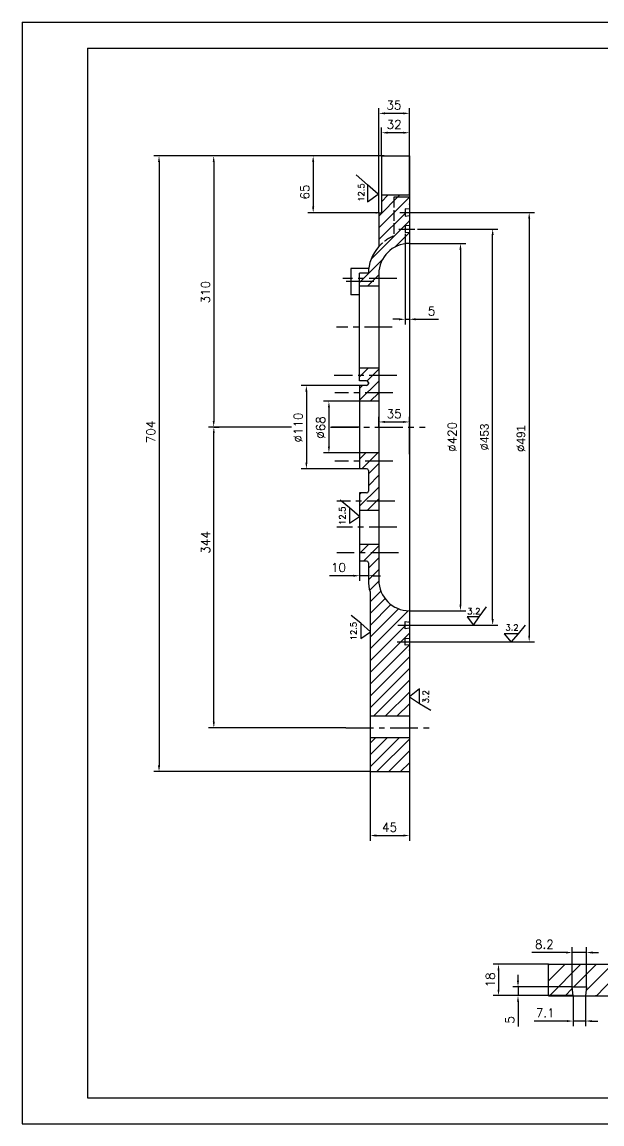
# Model space of a CAD drawing. Extents: x -1148 to 634, y -1374 to -114.
# Drawn here: x -1148 to -484, y -1374 to -114 of the extents above; entities that cross this region are included whole.
import ezdxf

# ---------------------------------------------------------------- set-up
doc = ezdxf.new("R2010")
doc.units = 0
doc.linetypes.add('ACAD_ISO02W100', pattern=[15, 12, -3])
doc.linetypes.add('CENTER', pattern=[50.8, 31.75, -6.35, 6.35, -6.35])
doc.layers.get('0').update_dxf_attribs({"linetype": 'CONTINUOUS'})
doc.layers.get('DEFPOINTS').update_dxf_attribs({"linetype": 'CONTINUOUS'})
doc.styles.add('DXF', font='txt.shx', dxfattribs={"height": 10})
doc.styles.get("Standard").update_dxf_attribs({"font": 'txt.shx', "height": 3.8})
doc.dimstyles.get("Standard").update_dxf_attribs({"dimscale": 5, "dimtxt": 4.5, "dimasz": 5.5, "dimexe": 4.25, "dimexo": 0.625, "dimgap": 2.2, "dimtad": 1, "dimdec": 4, "dimlfac": -1, "dimdsep": 46, "dimlunit": 6, "dimtxsty": 'Standard', "dimcen": 2.5, "dimclrd": 2, "dimclre": 2, "dimclrt": 2, "dimadec": 0, "dimazin": 0, "dimtfac": 1, "dimtdec": 4, "dimtmove": 0, "dimatfit": 3, "dimfxl": 1, "dimtolj": 1, "dimtzin": 0, "dimarcsym": 0})

# ---------------------------------------------------------------- blocks, each defined once
blk = doc.blocks.new('*D1')
at = {"color": 2, "linetype": 'ByBlock', "transparency": 16777216}
for p, q in [((-736.6, -266.7), (-823.7, -266.7)), ((-817.7, -273.7), (-817.7, -324.7)), ((-742.6, -331.7), (-823.7, -331.7))]:
    blk.add_line(p, q, dxfattribs=at)
for points in [[(-818.9, -273.7), (-816.5, -273.7), (-817.7, -266.7)], [(-818.9, -324.7), (-816.5, -324.7), (-817.7, -331.7)]]:
    blk.add_solid(points, dxfattribs=at)
at = {"layer": 'DEFPOINTS', "color": 0, "linetype": 'ByBlock', "transparency": 16777216}
for p in [(-736.6, -266.7), (-817.7, -331.7), (-742.6, -331.7)]:
    blk.add_point(p, dxfattribs=at)
at = {"color": 2, "linetype": 'ByBlock', "transparency": 16777216, "insert": (-827.1, -308), "char_height": 10, "attachment_point": 5, "rotation": 90, "style": 'DXF'}
blk.add_mtext('\\A1;65', dxfattribs=at)
blk = doc.blocks.new('*D2')
at = {"color": 2, "linetype": 'ByBlock', "transparency": 16777216}
for p, q in [((-709.6, -355.7), (-709.6, -459.5)), ((-704.6, -362.7), (-704.6, -459.5)), ((-716.6, -453.5), (-723.6, -453.5)), ((-709.6, -453.5), (-704.6, -453.5)), ((-697.6, -453.5), (-671.5, -453.5))]:
    blk.add_line(p, q, dxfattribs=at)
for points in [[(-716.6, -452.3), (-716.6, -454.7), (-709.6, -453.5)], [(-697.6, -452.3), (-697.6, -454.7), (-704.6, -453.5)]]:
    blk.add_solid(points, dxfattribs=at)
at = {"layer": 'DEFPOINTS', "color": 0, "linetype": 'ByBlock', "transparency": 16777216}
for p in [(-709.6, -355.7), (-704.6, -362.7), (-704.6, -453.5)]:
    blk.add_point(p, dxfattribs=at)
at = {"color": 2, "linetype": 'ByBlock', "transparency": 16777216, "insert": (-679.3, -444.1), "char_height": 10, "attachment_point": 5, "style": 'DXF'}
blk.add_mtext('\\A1;5', dxfattribs=at)
blk = doc.blocks.new('*D3')
at = {"color": 2, "linetype": 'ByBlock', "transparency": 16777216}
for p, q in [((-739.6, -266.7), (-997, -266.7)), ((-991, -273.7), (-991, -963.7)), ((-749.6, -970.7), (-997, -970.7))]:
    blk.add_line(p, q, dxfattribs=at)
for points in [[(-992.2, -273.7), (-989.8, -273.7), (-991, -266.7)], [(-992.2, -963.7), (-989.8, -963.7), (-991, -970.7)]]:
    blk.add_solid(points, dxfattribs=at)
at = {"layer": 'DEFPOINTS', "color": 0, "linetype": 'ByBlock', "transparency": 16777216}
for p in [(-739.6, -266.7), (-991, -970.7), (-749.6, -970.7)]:
    blk.add_point(p, dxfattribs=at)
at = {"color": 2, "linetype": 'ByBlock', "transparency": 16777216, "insert": (-1000.4, -582.3), "char_height": 10, "attachment_point": 5, "rotation": 90, "style": 'DXF'}
blk.add_mtext('\\A1;704', dxfattribs=at)
blk = doc.blocks.new('*D6')
at = {"color": 2, "linetype": 'ByBlock', "transparency": 16777216}
for p, q in [((-739.6, -576.7), (-739.6, -564.9)), ((-704.6, -607.9), (-704.6, -564.9)), ((-732.6, -570.9), (-711.6, -570.9))]:
    blk.add_line(p, q, dxfattribs=at)
for points in [[(-732.6, -569.7), (-732.6, -572), (-739.6, -570.9)], [(-711.6, -569.7), (-711.6, -572), (-704.6, -570.9)]]:
    blk.add_solid(points, dxfattribs=at)
at = {"layer": 'DEFPOINTS', "color": 0, "linetype": 'ByBlock', "transparency": 16777216}
for p in [(-739.6, -576.7), (-704.6, -570.9), (-704.6, -607.9)]:
    blk.add_point(p, dxfattribs=at)
at = {"color": 2, "linetype": 'ByBlock', "transparency": 16777216, "insert": (-722.1, -561.5), "char_height": 10, "attachment_point": 5, "style": 'DXF'}
blk.add_mtext('\\A1;35', dxfattribs=at)
blk = doc.blocks.new('*D7')
at = {"color": 2, "linetype": 'ByBlock', "transparency": 16777216}
for p, q in [((-736.6, -266.7), (-736.6, -234.2)), ((-704.6, -266.7), (-704.6, -234.2)), ((-711.6, -240.2), (-729.6, -240.2))]:
    blk.add_line(p, q, dxfattribs=at)
for points in [[(-729.6, -239), (-729.6, -241.3), (-736.6, -240.2)], [(-711.6, -239), (-711.6, -241.3), (-704.6, -240.2)]]:
    blk.add_solid(points, dxfattribs=at)
at = {"layer": 'DEFPOINTS', "color": 0, "linetype": 'ByBlock', "transparency": 16777216}
for p in [(-736.6, -240.2), (-736.6, -266.7), (-704.6, -266.7)]:
    blk.add_point(p, dxfattribs=at)
at = {"color": 2, "linetype": 'ByBlock', "transparency": 16777216, "insert": (-722.1, -230.8), "char_height": 10, "attachment_point": 5, "style": 'DXF'}
blk.add_mtext('\\A1;32', dxfattribs=at)
blk = doc.blocks.new('*D8')
at = {"color": 2, "linetype": 'ByBlock', "transparency": 16777216}
for p, q in [((-736.6, -266.7), (-934.5, -266.7)), ((-928.5, -273.7), (-928.5, -569.7)), ((-886.1, -576.7), (-934.5, -576.7))]:
    blk.add_line(p, q, dxfattribs=at)
for points in [[(-929.6, -273.7), (-927.3, -273.7), (-928.5, -266.7)], [(-929.6, -569.7), (-927.3, -569.7), (-928.5, -576.7)]]:
    blk.add_solid(points, dxfattribs=at)
at = {"layer": 'DEFPOINTS', "color": 0, "linetype": 'ByBlock', "transparency": 16777216}
for p in [(-736.6, -266.7), (-928.5, -576.7), (-886.1, -576.7)]:
    blk.add_point(p, dxfattribs=at)
at = {"color": 2, "linetype": 'ByBlock', "transparency": 16777216, "insert": (-937.9, -422.5), "char_height": 10, "attachment_point": 5, "rotation": 90, "style": 'DXF'}
blk.add_mtext('\\A1;310', dxfattribs=at)
blk = doc.blocks.new('*D9')
at = {"color": 2, "linetype": 'ByBlock', "transparency": 16777216}
for p, q in [((-749.6, -970.7), (-749.6, -1049.8)), ((-704.6, -970.7), (-704.6, -1049.8)), ((-742.6, -1043.8), (-711.6, -1043.8))]:
    blk.add_line(p, q, dxfattribs=at)
for points in [[(-742.6, -1042.6), (-742.6, -1045), (-749.6, -1043.8)], [(-711.6, -1042.6), (-711.6, -1045), (-704.6, -1043.8)]]:
    blk.add_solid(points, dxfattribs=at)
at = {"layer": 'DEFPOINTS', "color": 0, "linetype": 'ByBlock', "transparency": 16777216}
for p in [(-749.6, -970.7), (-704.6, -970.7), (-704.6, -1043.8)]:
    blk.add_point(p, dxfattribs=at)
at = {"color": 2, "linetype": 'ByBlock', "transparency": 16777216, "insert": (-727.3, -1034.4), "char_height": 10, "attachment_point": 5, "style": 'DXF'}
blk.add_mtext('\\A1;45', dxfattribs=at)
blk = doc.blocks.new('*D20')
at = {"color": 2, "linetype": 'ByBlock', "transparency": 16777216}
for p, q in [((-545.5, -1190.9), (-608.7, -1190.9)), ((-602.7, -1197.9), (-602.7, -1219.9)), ((-545.5, -1226.9), (-608.7, -1226.9))]:
    blk.add_line(p, q, dxfattribs=at)
for points in [[(-603.9, -1197.9), (-601.6, -1197.9), (-602.7, -1190.9)], [(-603.9, -1219.9), (-601.6, -1219.9), (-602.7, -1226.9)]]:
    blk.add_solid(points, dxfattribs=at)
at = {"layer": 'DEFPOINTS', "color": 0, "linetype": 'ByBlock', "transparency": 16777216}
for p in [(-545.5, -1190.9), (-602.7, -1226.9), (-545.5, -1226.9)]:
    blk.add_point(p, dxfattribs=at)
at = {"color": 2, "linetype": 'ByBlock', "transparency": 16777216, "insert": (-612.1, -1208.9), "char_height": 10, "attachment_point": 5, "rotation": 90, "style": 'DXF'}
blk.add_mtext('\\A1;18', dxfattribs=at)
blk = doc.blocks.new('*D25')
at = {"color": 2, "linetype": 'ByBlock', "transparency": 16777216}
for p, q in [((-517.5, -1226.9), (-517.5, -1261.9)), ((-503.3, -1226.9), (-503.3, -1261.9)), ((-524.5, -1255.9), (-562, -1255.9)), ((-503.3, -1255.9), (-517.5, -1255.9)), ((-496.3, -1255.9), (-489.3, -1255.9))]:
    blk.add_line(p, q, dxfattribs=at)
for points in [[(-524.5, -1254.8), (-524.5, -1257.1), (-517.5, -1255.9)], [(-496.3, -1254.8), (-496.3, -1257.1), (-503.3, -1255.9)]]:
    blk.add_solid(points, dxfattribs=at)
at = {"layer": 'DEFPOINTS', "color": 0, "linetype": 'ByBlock', "transparency": 16777216}
for p in [(-517.5, -1226.9), (-503.3, -1226.9), (-503.3, -1255.9)]:
    blk.add_point(p, dxfattribs=at)
at = {"color": 2, "linetype": 'ByBlock', "transparency": 16777216, "insert": (-549.2, -1246.5), "char_height": 10, "attachment_point": 5, "style": 'DXF'}
blk.add_mtext('\\A1;7.1', dxfattribs=at)
blk = doc.blocks.new('*D26')
at = {"color": 2, "linetype": 'ByBlock', "transparency": 16777216}
for p, q in [((-518.6, -1216.9), (-518.6, -1171.6)), ((-502.2, -1216.9), (-502.2, -1171.6)), ((-525.6, -1177.6), (-564.7, -1177.6)), ((-502.2, -1177.6), (-518.6, -1177.6)), ((-495.2, -1177.6), (-488.2, -1177.6))]:
    blk.add_line(p, q, dxfattribs=at)
for points in [[(-525.6, -1176.4), (-525.6, -1178.8), (-518.6, -1177.6)], [(-495.2, -1176.4), (-495.2, -1178.8), (-502.2, -1177.6)]]:
    blk.add_solid(points, dxfattribs=at)
at = {"layer": 'DEFPOINTS', "color": 0, "linetype": 'ByBlock', "transparency": 16777216}
for p in [(-502.2, -1177.6), (-518.6, -1216.9), (-502.2, -1216.9)]:
    blk.add_point(p, dxfattribs=at)
at = {"color": 2, "linetype": 'ByBlock', "transparency": 16777216, "insert": (-550.3, -1168.2), "char_height": 10, "attachment_point": 5, "style": 'DXF'}
blk.add_mtext('\\A1;8.2', dxfattribs=at)
blk = doc.blocks.new('*D27')
at = {"color": 2, "linetype": 'ByBlock', "transparency": 16777216}
for p, q in [((-580.4, -1209.9), (-580.4, -1202.9)), ((-518.6, -1216.9), (-586.4, -1216.9)), ((-580.4, -1216.9), (-580.4, -1226.9)), ((-517.5, -1226.9), (-586.4, -1226.9)), ((-580.4, -1233.9), (-580.4, -1262.3))]:
    blk.add_line(p, q, dxfattribs=at)
for points in [[(-581.6, -1209.9), (-579.3, -1209.9), (-580.4, -1216.9)], [(-581.6, -1233.9), (-579.3, -1233.9), (-580.4, -1226.9)]]:
    blk.add_solid(points, dxfattribs=at)
at = {"layer": 'DEFPOINTS', "color": 0, "linetype": 'ByBlock', "transparency": 16777216}
for p in [(-518.6, -1216.9), (-580.4, -1226.9), (-517.5, -1226.9)]:
    blk.add_point(p, dxfattribs=at)
at = {"color": 2, "linetype": 'ByBlock', "transparency": 16777216, "insert": (-589.8, -1254.6), "char_height": 10, "attachment_point": 5, "rotation": 90, "style": 'DXF'}
blk.add_mtext('\\A1;5', dxfattribs=at)
blk = doc.blocks.new('*D33')
at = {"color": 2, "linetype": 'ByBlock', "transparency": 16777216}
for p, q in [((-761.6, -547.3), (-802.7, -547.3)), ((-796.7, -554.3), (-796.7, -599.2)), ((-761.6, -606.2), (-802.7, -606.2))]:
    blk.add_line(p, q, dxfattribs=at)
for points in [[(-797.8, -554.3), (-795.5, -554.3), (-796.7, -547.3)], [(-797.8, -599.2), (-795.5, -599.2), (-796.7, -606.2)]]:
    blk.add_solid(points, dxfattribs=at)
at = {"layer": 'DEFPOINTS', "color": 0, "linetype": 'ByBlock', "transparency": 16777216}
for p in [(-761.6, -547.3), (-796.7, -606.2), (-761.6, -606.2)]:
    blk.add_point(p, dxfattribs=at)
at = {"color": 2, "linetype": 'ByBlock', "transparency": 16777216, "insert": (-806.1, -577.3), "char_height": 10, "attachment_point": 5, "rotation": 90, "style": 'DXF'}
blk.add_mtext('\\A1;∅68', dxfattribs=at)
blk = doc.blocks.new('*D34')
at = {"color": 2, "linetype": 'ByBlock', "transparency": 16777216}
for p, q in [((-761.6, -529.1), (-828.5, -529.1)), ((-822.5, -536.1), (-822.5, -617.4)), ((-761.6, -624.4), (-828.5, -624.4))]:
    blk.add_line(p, q, dxfattribs=at)
for points in [[(-823.6, -536.1), (-821.3, -536.1), (-822.5, -529.1)], [(-823.6, -617.4), (-821.3, -617.4), (-822.5, -624.4)]]:
    blk.add_solid(points, dxfattribs=at)
at = {"layer": 'DEFPOINTS', "color": 0, "linetype": 'ByBlock', "transparency": 16777216}
for p in [(-761.6, -529.1), (-822.5, -624.4), (-761.6, -624.4)]:
    blk.add_point(p, dxfattribs=at)
at = {"color": 2, "linetype": 'ByBlock', "transparency": 16777216, "insert": (-831.9, -577.3), "char_height": 10, "attachment_point": 5, "rotation": 90, "style": 'DXF'}
blk.add_mtext('\\A1;∅110', dxfattribs=at)
blk = doc.blocks.new('*D35')
at = {"color": 2, "linetype": 'ByBlock', "transparency": 16777216}
for p, q in [((-704.6, -366.7), (-640.2, -366.7)), ((-646.2, -373.7), (-646.2, -779.7)), ((-704.6, -786.7), (-640.2, -786.7))]:
    blk.add_line(p, q, dxfattribs=at)
for points in [[(-647.4, -373.7), (-645.1, -373.7), (-646.2, -366.7)], [(-647.4, -779.7), (-645.1, -779.7), (-646.2, -786.7)]]:
    blk.add_solid(points, dxfattribs=at)
at = {"layer": 'DEFPOINTS', "color": 0, "linetype": 'ByBlock', "transparency": 16777216}
for p in [(-704.6, -366.7), (-704.6, -786.7), (-646.2, -786.7)]:
    blk.add_point(p, dxfattribs=at)
at = {"color": 2, "linetype": 'ByBlock', "transparency": 16777216, "insert": (-655.6, -588), "char_height": 10, "attachment_point": 5, "rotation": 90, "style": 'DXF'}
blk.add_mtext('\\A1;∅420', dxfattribs=at)
blk = doc.blocks.new('*D36')
at = {"color": 2, "linetype": 'ByBlock', "transparency": 16777216}
for p, q in [((-739.6, -331.7), (-739.6, -212)), ((-704.6, -311.7), (-704.6, -212)), ((-711.6, -218), (-732.6, -218))]:
    blk.add_line(p, q, dxfattribs=at)
for points in [[(-732.6, -216.9), (-732.6, -219.2), (-739.6, -218)], [(-711.6, -216.9), (-711.6, -219.2), (-704.6, -218)]]:
    blk.add_solid(points, dxfattribs=at)
at = {"layer": 'DEFPOINTS', "color": 0, "linetype": 'ByBlock', "transparency": 16777216}
for p in [(-739.6, -218), (-704.6, -311.7), (-739.6, -331.7)]:
    blk.add_point(p, dxfattribs=at)
at = {"color": 2, "linetype": 'ByBlock', "transparency": 16777216, "insert": (-722.4, -208.6), "char_height": 10, "attachment_point": 5, "style": 'DXF'}
blk.add_mtext('\\A1;35', dxfattribs=at)
blk = doc.blocks.new('*D41')
at = {"color": 2, "linetype": 'ByBlock', "transparency": 16777216}
for p, q in [((-761.6, -730), (-761.6, -752.7)), ((-751.6, -732), (-751.6, -752.7)), ((-768.6, -746.7), (-796.1, -746.7)), ((-751.6, -746.7), (-761.6, -746.7)), ((-744.6, -746.7), (-737.6, -746.7))]:
    blk.add_line(p, q, dxfattribs=at)
for points in [[(-768.6, -745.6), (-768.6, -747.9), (-761.6, -746.7)], [(-744.6, -745.6), (-744.6, -747.9), (-751.6, -746.7)]]:
    blk.add_solid(points, dxfattribs=at)
at = {"layer": 'DEFPOINTS', "color": 0, "linetype": 'ByBlock', "transparency": 16777216}
for p in [(-761.6, -730), (-751.6, -732), (-751.6, -746.7)]:
    blk.add_point(p, dxfattribs=at)
at = {"color": 2, "linetype": 'ByBlock', "transparency": 16777216, "insert": (-785.8, -737.3), "char_height": 10, "attachment_point": 5, "style": 'DXF'}
blk.add_mtext('\\A1;10', dxfattribs=at)
blk = doc.blocks.new('*D46')
at = {"color": 2, "lineweight": -2, "transparency": 16777216}
for p, q in [((-928.5, -576.7), (-922.3, -576.7)), ((-928.3, -913.7), (-928.3, -583.7)), ((-777.4, -920.7), (-934.3, -920.7))]:
    blk.add_line(p, q, dxfattribs=at)
at = {"color": 2, "transparency": 16777216}
for points in [[(-929.5, -583.7), (-927.2, -583.7), (-928.3, -576.7)], [(-929.5, -913.7), (-927.2, -913.7), (-928.3, -920.7)]]:
    blk.add_solid(points, dxfattribs=at)
at = {"layer": 'DEFPOINTS', "color": 0, "transparency": 16777216}
for p in [(-928.5, -576.7), (-928.3, -576.7), (-777.4, -920.7)]:
    blk.add_point(p, dxfattribs=at)
at = {"color": 2, "transparency": 16777216, "insert": (-937.7, -708.7), "char_height": 10, "attachment_point": 5, "rotation": 90, "style": 'DXF'}
blk.add_mtext('\\A1;344', dxfattribs=at)
blk = doc.blocks.new('*D47')
at = {"color": 2, "lineweight": -2, "transparency": 16777216}
for p, q in [((-695.4, -350.3), (-603.4, -350.3)), ((-609.4, -796.2), (-609.4, -357.3)), ((-695.4, -803.2), (-603.4, -803.2))]:
    blk.add_line(p, q, dxfattribs=at)
at = {"color": 2, "transparency": 16777216}
for points in [[(-610.6, -357.3), (-608.2, -357.3), (-609.4, -350.3)], [(-610.6, -796.2), (-608.2, -796.2), (-609.4, -803.2)]]:
    blk.add_solid(points, dxfattribs=at)
at = {"layer": 'DEFPOINTS', "color": 0, "transparency": 16777216}
for p in [(-695.4, -350.3), (-609.4, -350.3), (-695.4, -803.2)]:
    blk.add_point(p, dxfattribs=at)
at = {"color": 2, "transparency": 16777216, "insert": (-618.8, -588.2), "char_height": 10, "attachment_point": 5, "rotation": 90, "style": 'DXF'}
blk.add_mtext('\\A1;%%c{\\f??|b0|i0|c0|p54;453}', dxfattribs=at)
blk = doc.blocks.new('*D48')
at = {"color": 2, "lineweight": -2, "transparency": 16777216}
for p, q in [((-698.6, -331.3), (-561.6, -331.3)), ((-567.6, -338.3), (-567.6, -815.2)), ((-695.8, -822.2), (-561.6, -822.2))]:
    blk.add_line(p, q, dxfattribs=at)
at = {"color": 2, "transparency": 16777216}
for points in [[(-568.8, -338.3), (-566.5, -338.3), (-567.6, -331.3)], [(-568.8, -815.2), (-566.5, -815.2), (-567.6, -822.2)]]:
    blk.add_solid(points, dxfattribs=at)
at = {"layer": 'DEFPOINTS', "color": 0, "transparency": 16777216}
for p in [(-698.6, -331.3), (-695.8, -822.2), (-567.6, -822.2)]:
    blk.add_point(p, dxfattribs=at)
at = {"color": 2, "transparency": 16777216, "insert": (-577, -589.8), "char_height": 10, "attachment_point": 5, "rotation": 90, "style": 'DXF'}
blk.add_mtext('\\A1;%%c{\\f??|b0|i0|c0|p54;491}', dxfattribs=at)

msp = doc.modelspace()

# ---------------------------------------------------------------- hatches: boundary and pattern name
h = msp.add_hatch()
h.set_pattern_fill('ANSI31', color=256, scale=3, style=0)
h.paths.add_polyline_path([(-736.60247, -331.74945), (-739.60247, -331.74945), (-739.60247, -370.38067, -0.1122270867), (-722.60247, -358.33286), (-722.60247, -313.74945), (-704.60247, -313.74945), (-704.60247, -311.74945), (-736.60247, -311.74945)])
h.paths.add_polyline_path([(-739.60247, -415.66872), (-739.60247, -407.00847), (-761.60247, -407.00847), (-761.60247, -415.66872)])
h.paths.add_polyline_path([(-751.59561, -400.94629), (-761.60247, -400.94629), (-761.60247, -407.00847), (-739.60247, -407.00847), (-739.60247, -401.74945, -0.4142135624), (-704.60247, -366.74945), (-704.60247, -353.84945), (-709.60247, -354.39945), (-709.60247, -346.19945), (-704.60247, -346.74945), (-704.60247, -334.84945), (-709.60247, -335.39945), (-709.60247, -327.19945), (-704.60247, -327.74945), (-704.60247, -313.74945), (-722.60247, -313.74945), (-722.60247, -358.33286, 0.1122270867), (-739.60247, -370.38067, 0.1803300683)])
h.paths.add_polyline_path([(-749.60247, -810.483), (-749.00853, -811.01078), (-749.60247, -811.41933), (-749.60247, -907.49945), (-704.60247, -907.49945), (-704.60247, -825.74945), (-709.60247, -826.29945), (-709.60247, -818.09945), (-704.60247, -818.64945), (-704.60247, -806.74945), (-709.60247, -807.29945), (-709.60247, -799.09945), (-704.60247, -799.64945), (-704.60247, -786.74945, -0.4142135624), (-739.60247, -751.74945), (-739.60247, -720.50966), (-761.60247, -720.50966), (-761.60247, -730.03594), (-753.60247, -730.03594, -0.4142135624), (-751.60247, -732.03594), (-751.60247, -751.74945, 0.0733246173), (-749.60247, -765.31411)])
h.paths.add_polyline_path([(-739.60247, -615.72059), (-761.60247, -615.72059), (-761.60247, -624.38084), (-753.60247, -624.38084, -0.4142135624), (-751.60247, -626.38084), (-751.60247, -650.09366, -0.4142135624), (-753.60247, -652.09366), (-761.60247, -652.09366), (-761.60247, -661.61994), (-739.60247, -661.61994)])
h.paths.add_polyline_path([(-761.60247, -606.19431), (-761.60247, -615.72059), (-739.60247, -615.72059), (-739.60247, -606.19431)])
h.paths.add_polyline_path([(-761.60247, -661.61994), (-761.60247, -672.17226), (-739.60247, -672.17226), (-739.60247, -661.61994)])
h.paths.add_polyline_path([(-761.60247, -711.0648), (-761.60247, -720.50966), (-739.60247, -720.50966), (-739.60247, -711.0648)])
h.paths.add_polyline_path([(-751.60247, -527.11805, -0.4142135624), (-753.60247, -529.11805), (-761.60247, -529.11805), (-761.60247, -537.7783), (-739.60247, -537.7783), (-739.60247, -517.85972), (-761.60247, -517.85972), (-761.60247, -523.9219), (-753.60247, -523.9219, -0.4142135624), (-751.60247, -525.9219)])
h.paths.add_polyline_path([(-761.60247, -509.19947), (-761.60247, -517.85972), (-739.60247, -517.85972), (-739.60247, -509.19947)])
h.paths.add_polyline_path([(-739.60247, -547.30458), (-739.60247, -537.7783), (-761.60247, -537.7783), (-761.60247, -547.30458)])
h.paths.add_polyline_path([(-704.60247, -970.74945), (-704.60247, -931.99945), (-749.60247, -931.99945), (-749.60247, -970.74945)])
h = msp.add_hatch()
h.set_pattern_fill('ANSI31', color=256, scale=4, style=0)
edge = h.paths.add_edge_path()
edge.add_spline(control_points=[(-219.79843, -1156.91884), (-221.79227, -1148.85169), (-220.89881, -1140.86058), (-218.13042, -1132.91884)], knot_values=[23.9548559213, 23.9548559213, 23.9548559213, 23.9548559213, 36.8894513754, 36.8894513754, 36.8894513754, 36.8894513754], degree=3, periodic=0)
edge.add_line((-218.13042, -1132.91884), (-322.0824, -1132.91884))
edge.add_line((-322.0824, -1132.91884), (-322.0824, -1092.91884))
edge.add_line((-322.0824, -1092.91884), (-340.0824, -1092.91884))
edge.add_line((-340.0824, -1092.91884), (-340.0824, -1128.91884))
edge.add_line((-340.0824, -1128.91884), (-343.0824, -1128.91884))
edge.add_line((-343.0824, -1128.91884), (-343.0824, -1132.91884))
edge.add_line((-343.0824, -1132.91884), (-352.0824, -1137.99621))
edge.add_line((-352.0824, -1137.99621), (-352.0824, -1156.91884))
edge.add_line((-352.0824, -1156.91884), (-219.79843, -1156.91884))
h.paths.add_polyline_path([(-369.48576, -1156.91884), (-352.0824, -1156.91884), (-352.0824, -1137.99621), (-361.0824, -1132.91884), (-361.0824, -1128.91884), (-364.0824, -1128.91884), (-364.0824, -1092.91884), (-382.0824, -1092.91884), (-382.0824, -1133.76668, 0.1501965637), (-432.22331, -1156.91884, 0.1122270867), (-456.31894, -1190.91884), (-545.48576, -1190.91884), (-545.48576, -1226.91884), (-517.48576, -1226.91884), (-518.58576, -1216.91884), (-502.18576, -1216.91884), (-503.28576, -1226.91884), (-479.48576, -1226.91884), (-480.58576, -1216.91884), (-464.18576, -1216.91884), (-465.28576, -1226.91884), (-439.48576, -1226.91884, -0.4142135624)])
h.paths.add_polyline_path([(-343.0824, -1128.91884), (-340.0824, -1128.91884), (-340.0824, -1092.91884), (-343.0824, -1092.91884)], flags=16)
h.paths.add_polyline_path([(-361.0824, -1092.91884), (-364.0824, -1092.91884), (-364.0824, -1128.91884), (-361.0824, -1128.91884)], flags=17)

# ---------------------------------------------------------------- linework, layer by layer
at = {"color": 2}
for p, q in [((-1147.68865, -113.60726), (634.31135, -113.60726)), ((-1147.68865, -113.60726), (-1147.68865, -1373.60726)), ((-1147.68865, -1373.60726), (634.31135, -1373.60726))]:
    msp.add_line(p, q, dxfattribs=at)
at = {"color": 4}
for p, q in [((-1072.68865, -143.60726), (-1072.68865, -1343.60726)), ((-1072.68865, -143.60726), (604.31135, -143.60726)), ((-736.60247, -266.74945), (-704.60247, -266.74945)), ((-736.60247, -266.74945), (-736.60247, -331.74945)), ((-704.60247, -266.74945), (-704.60247, -970.74945)), ((-704.60247, -311.74945), (-736.60247, -311.74945)), ((-709.60247, -327.19945), (-709.60247, -335.39945)), ((-704.60247, -327.74945), (-709.60247, -327.19945)), ((-739.60247, -331.74945), (-736.60247, -331.74945)), ((-739.60247, -331.74945), (-739.60247, -370.38067)), ((-709.60247, -335.39945), (-704.60247, -334.84945)), ((-704.60247, -346.74945), (-709.60247, -346.19945)), ((-709.60247, -346.19945), (-709.60247, -354.39945)), ((-709.60247, -354.39945), (-704.60247, -353.84945)), ((-771.60247, -395.45113), (-771.60247, -425.45113)), ((-751.17855, -395.45113), (-771.60247, -395.45113)), ((-751.59561, -400.94629), (-761.60247, -400.94629)), ((-761.60247, -523.9219), (-761.60247, -400.94629)), ((-739.60247, -401.74945), (-739.60247, -751.74945)), ((-739.60247, -415.66872), (-761.60247, -415.66872)), ((-761.60247, -425.45113), (-771.60247, -425.45113)), ((-739.60247, -509.19947), (-761.60247, -509.19947)), ((-753.60247, -523.9219), (-761.60247, -523.9219)), ((-761.60247, -529.11805), (-761.60247, -624.38084)), ((-753.60247, -529.11805), (-761.60247, -529.11805)), ((-751.60247, -525.9219), (-751.60247, -527.11805)), ((-739.60247, -547.30458), (-761.60247, -547.30458)), ((-739.60247, -606.19431), (-761.60247, -606.19431)), ((-753.60247, -624.38084), (-761.60247, -624.38084)), ((-751.60247, -626.38084), (-751.60247, -650.09366)), ((-761.60247, -652.09366), (-761.60247, -730.03594)), ((-753.60247, -652.09366), (-761.60247, -652.09366)), ((-739.60247, -672.17226), (-761.60247, -672.17226)), ((-739.60247, -711.0648), (-761.60247, -711.0648)), ((-753.60247, -730.03594), (-761.60247, -730.03594)), ((-751.60247, -732.03594), (-751.60247, -751.74945)), ((-749.60247, -765.31411), (-749.60247, -970.74945)), ((-709.60247, -807.29945), (-709.60247, -799.09945)), ((-709.60247, -799.09945), (-704.60247, -799.64945)), ((-704.60247, -806.74945), (-709.60247, -807.29945)), ((-709.60247, -818.09945), (-704.60247, -818.64945)), ((-709.60247, -826.29945), (-709.60247, -818.09945)), ((-704.60247, -825.74945), (-709.60247, -826.29945)), ((-704.60247, -821.47839), (-704.60247, -821.47839)), ((-704.60247, -907.49945), (-749.60247, -907.49945)), ((-704.60247, -931.99945), (-749.60247, -931.99945)), ((-749.60247, -970.74945), (-704.60247, -970.74945)), ((-545.48576, -1190.91884), (-456.31894, -1190.91884)), ((-545.48576, -1226.91884), (-545.48576, -1190.91884)), ((-517.48576, -1226.91884), (-518.58576, -1216.91884)), ((-518.58576, -1216.91884), (-502.18576, -1216.91884)), ((-502.18576, -1216.91884), (-503.28576, -1226.91884)), ((-545.48576, -1226.91884), (-218.55755, -1226.91884)), ((-1072.68865, -1343.60726), (604.31135, -1343.60726))]:
    msp.add_line(p, q, dxfattribs=at)
at = {"color": 2, "linetype": 'ByBlock'}
for p, q in [((-736.60247, -266.74945), (-947.48337, -266.74945)), ((-839.51552, -576.74945), (-886.09719, -576.74945)), ((-761.60247, -576.74945), (-793.70784, -576.74945))]:
    msp.add_line(p, q, dxfattribs=at)
for p, q in [((-752.60821, -299.66543), (-765.52984, -288.14125)), ((-704.60247, -313.74945), (-722.60247, -313.74945)), ((-772.96418, -669.18816), (-783.92488, -660.41372)), ((-760.1567, -801.10433), (-771.11741, -792.32989)), ((-624.72724, -793.76106), (-616.51018, -782.1864)), ((-579.8271, -813.24677), (-571.92946, -803.26822)), ((-692.96669, -892.87505), (-680.21769, -900.34098))]:
    msp.add_line(p, q)
at = {"linetype": 'ACAD_ISO02W100'}
msp.add_line((-722.60247, -313.74945), (-722.60247, -358.33286), dxfattribs=at)
at = {"linetype": 'CENTER'}
for p, q in [((-715.60172, -331.29945), (-698.60251, -331.29945)), ((-716.66416, -350.29945), (-698.60251, -350.29945)), ((-745.22721, -410.45113), (-781.02508, -410.45113)), ((-718.83814, -407.00847), (-780.84546, -407.00847)), ((-724.41678, -462.43409), (-788.10184, -462.43409)), ((-718.83814, -517.85972), (-790.58335, -517.85972)), ((-723.61893, -537.7783), (-789.89217, -537.7783)), ((-794.82205, -576.74945), (-686.50237, -576.74945)), ((-723.61893, -615.72059), (-789.89217, -615.72059)), ((-721.38121, -661.61994), (-787.72415, -661.61994)), ((-719.05203, -691.0648), (-787.64302, -691.0648)), ((-717.15049, -720.50966), (-787.72415, -720.50966)), ((-717.71939, -803.19945), (-695.40794, -803.19945)), ((-718.78184, -822.19945), (-695.76209, -822.19945)), ((-777.42315, -920.74945), (-677.04917, -920.74945))]:
    msp.add_line(p, q, dxfattribs=at)
for points in [[(-740.50281, -310.57341), (-752.60821, -299.66543), (-752.60821, -319.32076)], [(-761.81601, -679.09461), (-772.96418, -669.18816), (-772.96418, -686.76312)], [(-631.36319, -803.07171), (-624.72724, -793.76106), (-638.4433, -793.76106)], [(-749.00853, -811.01078), (-760.1567, -801.10433), (-760.1567, -818.67929)], [(-588.28498, -822.87664), (-579.8271, -813.24677), (-596.32331, -813.24677)], [(-704.5627, -885.20654), (-692.96669, -892.87505), (-692.96669, -876.19526)]]:
    msp.add_lwpolyline(points, close=True)
at = {"linetype": 'ACAD_ISO02W100'}
msp.add_arc((-704.60247, -401.74945), 47, 112.51831413, 138.13169377, dxfattribs=at)
at = {"color": 4}
for centre, radius, start, end in [((-704.60247, -401.74945), 47, 138.13169377, 179.0208565), ((-704.60247, -401.74945), 35, 90, 180), ((-753.60247, -525.9219), 2, 0, 90), ((-753.60247, -527.11805), 2, 270, 0), ((-753.60247, -626.38084), 2, 360, 90), ((-753.60247, -650.09366), 2, 270, 0), ((-753.60247, -732.03594), 2, 360, 90), ((-704.60247, -751.74945), 47, 180, 196.77474426), ((-704.60247, -751.74945), 35, 180, 270)]:
    msp.add_arc(centre, radius, start, end, dxfattribs=at)
for p in [(-736.60247, -266.74945), (-736.60247, -266.74945), (-736.60247, -266.74945), (-704.60247, -321.74945), (-742.60247, -331.74945), (-704.60247, -340.74945), (-761.60247, -576.74945), (-704.60247, -812.74945), (-704.60247, -831.74945), (-529.48576, -1226.91884), (-491.48576, -1226.91884)]:
    msp.add_point(p, dxfattribs=at)

# ---------------------------------------------------------------- texts
at = {"color": 2, "linetype": 'ByBlock', "char_height": 7, "attachment_point": 5, "rotation": 90, "style": 'DXF'}
for s, insert in [('12.5', (-759.70804, -308.58702)), ('12.5', (-781.32253, -678.13243)), ('12.5', (-768.51505, -810.0486)), ('3.2', (-685.92315, -885.10053))]:
    msp.add_mtext(s, dxfattribs=dict(at, insert=insert))
at = {"color": 2, "linetype": 'ByBlock', "char_height": 7, "attachment_point": 5, "style": 'DXF'}
for insert in [(-630.93634, -787.32774), (-587.3228, -805.95024)]:
    msp.add_mtext('3.2', dxfattribs=dict(at, insert=insert))

# ---------------------------------------------------------------- dimensions: what is measured, and where the dimension line sits
for base, p1, p2, picture, middle in [((-739.60247, -218.03627), (-704.60247, -311.74945), (-739.60247, -331.74945), '*D36', (-722.42777, -218.03627)), ((-736.60247, -240.17924), (-704.60247, -266.74945), (-736.60247, -266.74945), '*D7', (-722.10247, -240.17924)), ((-704.60247, -453.50159), (-709.60247, -355.74945), (-704.60247, -362.74945), '*D2', (-679.25247, -453.50159)), ((-704.60247, -570.86949), (-739.60247, -576.74945), (-704.60247, -607.86392), '*D6', (-722.10247, -570.86949)), ((-751.60247, -746.73486), (-761.60247, -730.03594), (-751.60247, -732.03594), '*D41', (-785.8358, -746.73486)), ((-704.60247, -1043.79582), (-749.60247, -970.74945), (-704.60247, -970.74945), '*D9', (-727.31406, -1043.79582))]:
    dim = msp.add_linear_dim(base=base, p1=p1, p2=p2, dimstyle='Standard', override={"dimscale": 2, "dimtxt": 6.5, "dimasz": 3.5, "dimexe": 3, "dimexo": 0, "dimlunit": 2, "dimtxsty": 'DXF', "dimtfac": 5, "dimatfit": 1, "dimtzin": 8})
    dim.commit()
    dim.dimension.update_dxf_attribs({"geometry": picture, "text_midpoint": middle, "dimtype": 160})
for base, p1, p2, picture, middle in [((-990.98898, -970.74945), (-739.60247, -266.74945), (-749.60247, -970.74945), '*D3', (-990.98898, -582.30121)), ((-928.46516, -576.74945), (-736.60247, -266.74945), (-886.09719, -576.74945), '*D8', (-928.46516, -422.52655)), ((-928.34285, -576.74945), (-777.42315, -920.74945), (-928.46516, -576.74945), '*D46', (-928.34285, -708.71351))]:
    dim = msp.add_linear_dim(base=base, p1=p1, p2=p2, angle=90, dimstyle='Standard', override={"dimscale": 2, "dimtxt": 6.5, "dimasz": 3.5, "dimexe": 3, "dimexo": 0, "dimlunit": 2, "dimtxsty": 'DXF', "dimtfac": 5, "dimatfit": 1, "dimtzin": 8})
    dim.commit()
    dim.dimension.update_dxf_attribs({"geometry": picture, "text_midpoint": middle, "dimtype": 160})
dim = msp.add_linear_dim(base=(-814.69383, -331.74945), p1=(-733.60247, -266.74945), p2=(-739.60247, -331.74945), angle=90, dimstyle='Standard', override={"dimscale": 2, "dimtxt": 6.5, "dimasz": 3.5, "dimexe": 3, "dimexo": 0, "dimlunit": 2, "dimtxsty": 'DXF', "dimtfac": 5, "dimatfit": 1, "dimtzin": 8})
dim.commit()
dim.dimension.update_dxf_attribs({"geometry": '*D1', "text_midpoint": (-814.69383, -307.96351), "dimtype": 160, "insert": (3, 0)})
for base, p1, p2, text, picture, middle in [((-567.64653, -822.19945), (-698.60251, -331.29945), (-695.76209, -822.19945), '%%c{\\f??|b0|i0|c0|p54;491}', '*D48', (-567.64653, -589.7516)), ((-609.38742, -350.29945), (-695.40794, -803.19945), (-695.40794, -350.29945), '%%c{\\f??|b0|i0|c0|p54;453}', '*D47', (-609.38742, -588.16024)), ((-646.24931, -786.74945), (-704.60247, -366.74945), (-704.60247, -786.74945), '%%c<>', '*D35', (-646.24931, -588.00836)), ((-822.47884, -624.38084), (-761.60247, -529.11805), (-761.60247, -624.38084), '%%c110', '*D34', (-822.47884, -577.30376)), ((-796.66598, -606.19431), (-761.60247, -547.30458), (-761.60247, -606.19431), '%%c68', '*D33', (-796.66598, -577.30376)), ((-602.73107, -1226.91884), (-545.48576, -1190.91884), (-545.48576, -1226.91884), '18', '*D20', (-602.73107, -1208.91884)), ((-580.43795, -1226.91884), (-518.58576, -1216.91884), (-517.48576, -1226.91884), '5', '*D27', (-580.43795, -1254.57457))]:
    dim = msp.add_linear_dim(base=base, p1=p1, p2=p2, angle=90, text=text, dimstyle='Standard', override={"dimscale": 2, "dimtxt": 6.5, "dimasz": 3.5, "dimexe": 3, "dimexo": 0, "dimlunit": 2, "dimtxsty": 'DXF', "dimtfac": 5, "dimatfit": 1, "dimtzin": 8})
    dim.commit()
    dim.dimension.update_dxf_attribs({"geometry": picture, "text_midpoint": middle, "dimtype": 160})
for base, p1, p2, text, picture, middle in [((-502.18576, -1177.5878), (-518.58576, -1216.91884), (-502.18576, -1216.91884), '8.2', '*D26', (-550.3191, -1177.5878)), ((-503.28576, -1255.93717), (-517.48576, -1226.91884), (-503.28576, -1226.91884), '7.1', '*D25', (-549.2191, -1255.93717))]:
    dim = msp.add_linear_dim(base=base, p1=p1, p2=p2, text=text, dimstyle='Standard', override={"dimscale": 2, "dimtxt": 6.5, "dimasz": 3.5, "dimexe": 3, "dimexo": 0, "dimlunit": 2, "dimtxsty": 'DXF', "dimtfac": 5, "dimatfit": 1, "dimtzin": 8})
    dim.commit()
    dim.dimension.update_dxf_attribs({"geometry": picture, "text_midpoint": middle, "dimtype": 160})

doc.saveas('drawing.dxf')
